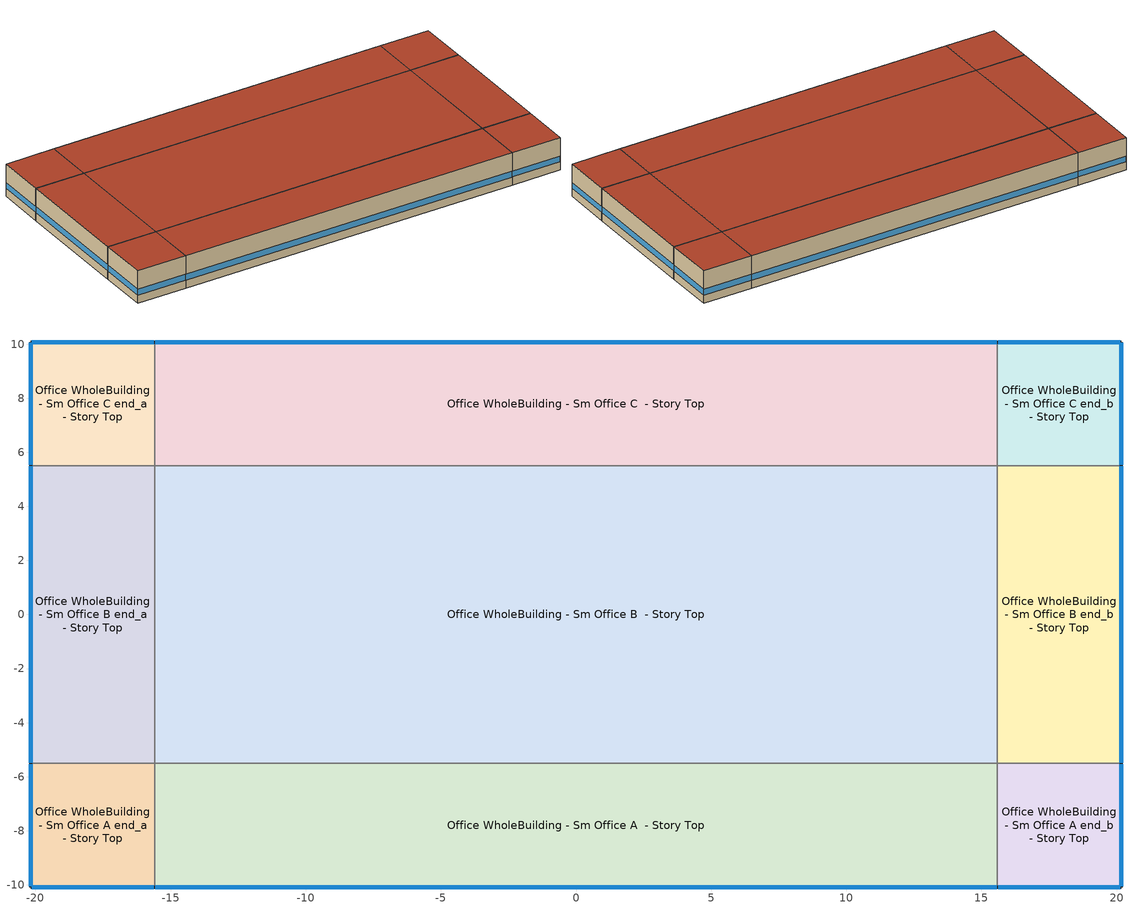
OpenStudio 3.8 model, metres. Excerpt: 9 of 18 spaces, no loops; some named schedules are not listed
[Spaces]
Office WholeBuilding - Sm Office A end_a - Story Top
 floor adiabatic (Typical Interior Floor): -20.16,-10.08 -20.16,-5.51 -15.59,-5.51 -15.59,-10.08 z3.05
 wall outside: -20.16,-5.51 -20.16,-10.08 -15.59,-10.08 z3.05:6.1
 wall to Office WholeBuilding - Sm Office B end_a - Story Top: -15.59,-5.51 -20.16,-5.51 z3.05:6.1
 wall to Office WholeBuilding - Sm Office A  - Story Top: -15.59,-10.08 -15.59,-5.51 z3.05:6.1
 window (Window U-0.91 SHGC 0.53): -20.16,-5.53 -20.16,-10.05 / -20.14,-10.08 -15.61,-10.08 z3.81:4.36
 roof outside: -15.59,-10.08 -15.59,-5.51 -20.16,-5.51 -20.16,-10.08 z6.1
Office WholeBuilding - Sm Office B end_a - Story Top
 floor adiabatic (Typical Interior Floor): -20.16,-5.51 -20.16,5.51 -15.59,5.51 -15.59,-5.51 z3.05
 wall outside: -20.16,5.51 -20.16,-5.51 z3.05:6.1
 wall to Office WholeBuilding - Sm Office C end_a - Story Top: -15.59,5.51 -20.16,5.51 z3.05:6.1
 wall to Office WholeBuilding - Sm Office B  - Story Top: -15.59,-5.51 -15.59,5.51 z3.05:6.1
 window (Window U-0.91 SHGC 0.53): -20.16,5.48 -20.16,-5.48 z3.81:4.36
 roof outside: -15.59,-5.51 -15.59,5.51 -20.16,5.51 -20.16,-5.51 z6.1
Office WholeBuilding - Sm Office C end_a - Story Top
 floor adiabatic (Typical Interior Floor): -20.16,5.51 -20.16,10.08 -15.59,10.08 -15.59,5.51 z3.05
 wall outside: -15.59,10.08 -20.16,10.08 -20.16,5.51 z3.05:6.1
 wall to Office WholeBuilding - Sm Office C  - Story Top: -15.59,5.51 -15.59,10.08 z3.05:6.1
 window (Window U-0.91 SHGC 0.53): -20.16,10.05 -20.16,5.53 / -15.61,10.08 -20.14,10.08 z3.81:4.36
 roof outside: -15.59,5.51 -15.59,10.08 -20.16,10.08 -20.16,5.51 z6.1
Office WholeBuilding - Sm Office A  - Story Top
 floor adiabatic (Typical Interior Floor): -15.59,-10.08 -15.59,-5.51 15.59,-5.51 15.59,-10.08 z3.05
 wall outside: -15.59,-10.08 15.59,-10.08 z3.05:6.1
 wall to Office WholeBuilding - Sm Office B  - Story Top: 15.59,-5.51 -15.59,-5.51 z3.05:6.1
 wall to Office WholeBuilding - Sm Office A end_b - Story Top: 15.59,-10.08 15.59,-5.51 z3.05:6.1
 window (Window U-0.91 SHGC 0.53): -15.56,-10.08 15.56,-10.08 z3.81:4.36
 roof outside: 15.59,-10.08 15.59,-5.51 -15.59,-5.51 -15.59,-10.08 z6.1
Office WholeBuilding - Sm Office B  - Story Top
 floor adiabatic (Typical Interior Floor): -15.59,-5.51 -15.59,5.51 15.59,5.51 15.59,-5.51 z3.05
 wall to Office WholeBuilding - Sm Office C  - Story Top: 15.59,5.51 -15.59,5.51 z3.05:6.1
 wall to Office WholeBuilding - Sm Office B end_b - Story Top: 15.59,-5.51 15.59,5.51 z3.05:6.1
 roof outside: 15.59,-5.51 15.59,5.51 -15.59,5.51 -15.59,-5.51 z6.1
Office WholeBuilding - Sm Office C  - Story Top
 floor adiabatic (Typical Interior Floor): -15.59,5.51 -15.59,10.08 15.59,10.08 15.59,5.51 z3.05
 wall outside: 15.59,10.08 -15.59,10.08 z3.05:6.1
 wall to Office WholeBuilding - Sm Office C end_b - Story Top: 15.59,5.51 15.59,10.08 z3.05:6.1
 window (Window U-0.91 SHGC 0.53): 15.56,10.08 -15.56,10.08 z3.81:4.36
 roof outside: 15.59,5.51 15.59,10.08 -15.59,10.08 -15.59,5.51 z6.1
Office WholeBuilding - Sm Office A end_b - Story Top
 floor adiabatic (Typical Interior Floor): 15.59,-10.08 15.59,-5.51 20.16,-5.51 20.16,-10.08 z3.05
 wall outside: 15.59,-10.08 20.16,-10.08 20.16,-5.51 z3.05:6.1
 wall to Office WholeBuilding - Sm Office B end_b - Story Top: 20.16,-5.51 15.59,-5.51 z3.05:6.1
 window (Window U-0.91 SHGC 0.53): 15.61,-10.08 20.14,-10.08 / 20.16,-10.05 20.16,-5.53 z3.81:4.36
 roof outside: 20.16,-10.08 20.16,-5.51 15.59,-5.51 15.59,-10.08 z6.1
Office WholeBuilding - Sm Office B end_b - Story Top
 floor adiabatic (Typical Interior Floor): 15.59,-5.51 15.59,5.51 20.16,5.51 20.16,-5.51 z3.05
 wall outside: 20.16,-5.51 20.16,5.51 z3.05:6.1
 wall to Office WholeBuilding - Sm Office C end_b - Story Top: 20.16,5.51 15.59,5.51 z3.05:6.1
 window (Window U-0.91 SHGC 0.53): 20.16,-5.48 20.16,5.48 z3.81:4.36
 roof outside: 20.16,-5.51 20.16,5.51 15.59,5.51 15.59,-5.51 z6.1
Office WholeBuilding - Sm Office C end_b - Story Top
 floor adiabatic (Typical Interior Floor): 15.59,5.51 15.59,10.08 20.16,10.08 20.16,5.51 z3.05
 wall outside: 20.16,5.51 20.16,10.08 15.59,10.08 z3.05:6.1
 window (Window U-0.91 SHGC 0.53): 20.14,10.08 15.61,10.08 / 20.16,5.53 20.16,10.05 z3.81:4.36
 roof outside: 20.16,5.51 20.16,10.08 15.59,10.08 15.59,5.51 z6.1
[Site]
Yellowstone Lake_WY_USA: Latitude {deg}=44.54; Longitude {deg}=-110.42; Time Zone {hr}=-7; Elevation {m}=2388; Terrain=City
[Site:WaterMainsTemperature]
Calculation Method=Correlation; Annual Average Outdoor Air Temperature {C}=0.254167; Maximum Difference In Monthly Average Outdoor Air Temperatures {deltaC}=24.53
[SizingPeriod:DesignDay] Daily Dry-Bulb Temperature Range {deltaC}=16.5; Barometric Pressure {Pa}=75739; Wind Speed {m/s}=2.4; Wind Direction {deg}=230; Rain Indicator=No; Snow Indicator=No; Day of Month=21; Month=7; Day Type=SummerDesignDay; Daylight Saving Time Indicator=No; Dry-Bulb Temperature Range Modifier Type=DefaultMultipliers; Solar Model Indicator=ASHRAETau; ASHRAE Clear Sky Optical Depth for Beam Irradiance=0.269; ASHRAE Clear Sky Optical Depth for Diffuse Irradiance=2.574
Name | Maximum Dry-Bulb Temperature {C} | Humidity Condition Type | Wetbulb or DewPoint at Maximum Dry-Bulb {C}
Yellowstone Lake Ann Clg .4% Condns DB=>MWB 1 | 24.9 | Wetbulb | 11.4
Yellowstone Lake Ann Clg .4% Condns WB=>MDB 1 | 20.7 | Wetbulb | 13.4
Yellowstone Lake Ann Clg 1% Condns DB=>MWB 1 | 23 | Wetbulb | 10.8
Yellowstone Lake Ann Clg 2% Condns DP=>MDB 1 | 14.1 | Dewpoint | 7.9
[ClimateZones]
Climate Zone Institution Name 1=ASHRAE; Climate Zone Document Name 1=ANSI/ASHRAE Standard 169; Climate Zone Document Year 1=2006; Climate Zone Value 1=ASHRAE 169-2013-7A
[Building]
ComStock DOE Ref Pre-1980|SmallOffice: North Axis {deg}=135; Default Construction Set=ComStock DOE Ref Pre-1980 - Office - ASHRAE 169-2013-7A; Default Schedule Set=Building Default Schedule Set; Standards Building Type=Office
[Site:GroundTemperature:FCfactorMethod]
January Ground Temperature {C}=5.4; February Ground Temperature {C}=-2; March Ground Temperature {C}=-14.6; April Ground Temperature {C}=-16.9; May Ground Temperature {C}=-11.5; June Ground Temperature {C}=-6.2; July Ground Temperature {C}=4; August Ground Temperature {C}=13.4; September Ground Temperature {C}=18; October Ground Temperature {C}=19.7; November Ground Temperature {C}=17.9; December Ground Temperature {C}=12.3
[DefaultConstructionSet]
ComStock DOE Ref Pre-1980 - Office - ASHRAE 169-2013-7A: Default Exterior Surface Constructions=Default Surface Constructions 1; Default Interior Surface Constructions=Default Surface Constructions 2; Default Ground Contact Surface Constructions=Default Surface Constructions 3; Default Exterior SubSurface Constructions=Default Sub Surface Constructions 1; Default Interior SubSurface Constructions=Default Sub Surface Constructions 2; Interior Partition Construction=Typical Interior Partition
[DefaultSurfaceConstructions]
Name | Floor Construction | Wall Construction | Roof Ceiling Construction
Default Surface Constructions 1 | Typical Insulated Exterior Mass Floor | Typical Insulated Steel Framed Exterior Wall R-7.35 | Typical IEAD Roof R-16.67
Default Surface Constructions 2 | Typical Interior Floor | Typical Interior Wall | Typical Interior Ceiling
Default Surface Constructions 3 | Typical Insulated Carpeted 6in Slab Floor | Typical Insulated Basement Mass Wall
[Construction]
Typical Insulated Exterior Mass Floor: 4 in. Normalweight Concrete Floor, Typical Carpet Pad
Typical IEAD Roof R-16.67: Roof Membrane, Typical Insulation R-15.55, Metal Roof Surface
Typical Interior Floor: 100mm Normalweight concrete floor, CP02 CARPET PAD
Typical Interior Wall: G01 13mm gypsum board, G01 13mm gypsum board
Typical Interior Ceiling: CP02 CARPET PAD, 100mm Normalweight concrete floor
Typical Insulated Carpeted 6in Slab Floor: 6 in. Normalweight Concrete Floor, Typical Carpet Pad
Typical Insulated Basement Mass Wall: 8 in. Concrete Block Basement Wall
U 0.62 SHGC 0.41 Simple Glazing Window U-0.62 SHGC 0.41: U 0.62 SHGC 0.41 Simple Glazing U-0.62 SHGC 0.41
U 0.62 SHGC 0.41 Simple Glazing Window U-0.62 SHGC 0.41 1: U 0.62 SHGC 0.41 Simple Glazing U-0.62 SHGC 0.41 1
Typical Insulated Metal Door: F08 Metal surface, Typical Insulation R-5.17
U 0.88 SHGC 0.16 Sgl Ref-A-L Clr 6mm: REF A CLEAR LO 6MM
Typical Overhead Door: Typical Insulation R-5.17
Typical Interior Window: Clear 3mm
Typical Interior Door; Typical Interior Partition: G05 25mm wood
Typical Insulated Steel Framed Exterior Wall R-7.35: 25mm Stucco, 5/8 in. Gypsum Board, Typical Insulation R-5.17, 5/8 in. Gypsum Board
InteriorFurnishings 1: Std Wood 6inch 1
Window U-0.91 SHGC 0.53: Simple Glazing Single - No LowE - Tinted/Reflective - Wood
[Material] Thermal Absorptance=0.9
Name | Roughness | Thickness {m} | Conductivity {W/m-K} | Density {kg/m3} | Specific Heat {J/kg-K} | Solar Absorptance | Visible Absorptance
4 in. Normalweight Concrete Floor | MediumRough | 0.1016 | 2.31 | 2322 | 832 | 0.7 | 0.7
Roof Membrane | VeryRough | 0.0095 | 0.16 | 1121.29 | 1460 | 0.7 | 0.7
Metal Roof Surface; F08 Metal surface | Smooth | 0.0008 | 45.28 | 7824 | 500 | 0.7 | 0.7
100mm Normalweight concrete floor | MediumRough | 0.1016 | 2.31045 | 2322 | 832.557 | 0.7 | 0.7
G01 13mm gypsum board | Smooth | 0.0127 | 0.160031 | 800.001 | 1090.73 | 0.7 | 0.5
6 in. Normalweight Concrete Floor | MediumRough | 0.1524 | 2.31 | 2322 | 832 | 0.7 | 0.7
8 in. Concrete Block Basement Wall | MediumRough | 0.2032 | 1.326 | 1842 | 912 | 0.7 | 0.7
G05 25mm wood | MediumSmooth | 0.0254 | 0.15 | 608 | 1630 | 0.5 | 0.5
25mm Stucco | Smooth | 0.0254 | 0.72 | 1856 | 840 | 0.7 | 0.7
5/8 in. Gypsum Board | MediumSmooth | 0.0159 | 0.16 | 800 | 1090 | 0.7 | 0.7
Std Wood 6inch 1 | MediumSmooth | 0.15 | 0.12 | 540 | 1210 | 0.7 | 0.7
[Material:NoMass] Roughness=Smooth; Thermal Absorptance=0.9; Solar Absorptance=0.7
Name | Thermal Resistance {m2-K/W} | Visible Absorptance
Typical Carpet Pad; CP02 CARPET PAD | 0.21648 | 0.8
Typical Insulation R-15.55 | 2.73841 | 0.7
Typical Insulation R-5.17 | 0.911206 | 0.7
[DefaultSubSurfaceConstructions]
Name | Fixed Window Construction | Operable Window Construction | Door Construction | Glass Door Construction | Overhead Door Construction | Tubular Daylight Dome Construction | Tubular Daylight Diffuser Construction
Default Sub Surface Constructions 1 | U 0.62 SHGC 0.41 Simple Glazing Window U-0.62 SHGC 0.41 | U 0.62 SHGC 0.41 Simple Glazing Window U-0.62 SHGC 0.41 1 | Typical Insulated Metal Door | U 0.88 SHGC 0.16 Sgl Ref-A-L Clr 6mm | Typical Overhead Door | Typical Interior Window | Typical Interior Window
Default Sub Surface Constructions 2 | Typical Interior Window | Typical Interior Window | Typical Interior Door
[WindowMaterial:SimpleGlazingSystem]
Name | U-Factor {W/m2-K} | Solar Heat Gain Coefficient | Visible Transmittance
U 0.62 SHGC 0.41 Simple Glazing U-0.62 SHGC 0.41; U 0.62 SHGC 0.41 Simple Glazing U-0.62 SHGC 0.41 1 | 3.52052 | 0.41 | 0.32
Simple Glazing Single - No LowE - Tinted/Reflective - Wood | 5.16722 | 0.525 | 0.436
[WindowMaterial:Glazing] Optical Data Type=SpectralAverage; Infrared Transmittance at Normal Incidence=0; Front Side Infrared Hemispherical Emissivity=0.84; Conductivity {W/m-K}=0.9; Dirt Correction Factor for Solar and Visible Transmittance=1; Solar Diffusing=No
Name | Thickness {m} | Solar Transmittance at Normal Incidence | Front Side Solar Reflectance at Normal Incidence | Back Side Solar Reflectance at Normal Incidence | Visible Transmittance at Normal Incidence | Front Side Visible Reflectance at Normal Incidence | Back Side Visible Reflectance at Normal Incidence | Back Side Infrared Hemispherical Emissivity
REF A CLEAR LO 6MM | 0.006 | 0.066 | 0.341 | 0.493 | 0.08 | 0.41 | 0.37 | 0.4
Clear 3mm | 0.003 | 0.837 | 0.075 | 0.075 | 0.898 | 0.081 | 0.081 | 0.84
[SpaceType]
Office WholeBuilding - Sm Office - ComStock DOE Ref Pre-1980: Default Schedule Set=Office WholeBuilding - Sm Office Schedule Set; Design Specification Outdoor Air Object=Office WholeBuilding - Sm Office Ventilation; Standards Building Type=Office; Standards Space Type=WholeBuilding - Sm Office
[BuildingStory]
Story Top: Nominal Z Coordinate {m}=3.048; Nominal Floor to Floor Height {m}=3.048
[Space] Space Type=Office WholeBuilding - Sm Office - ComStock DOE Ref Pre-1980; Building Story=Story Top
Name | Thermal Zone
Office WholeBuilding - Sm Office A end_a - Story Top | Zone Office WholeBuilding - Sm Office A end_a - Story Top
Office WholeBuilding - Sm Office B end_a - Story Top | Zone Office WholeBuilding - Sm Office B end_a - Story Top
Office WholeBuilding - Sm Office C end_a - Story Top | Zone Office WholeBuilding - Sm Office C end_a - Story Top
Office WholeBuilding - Sm Office A  - Story Top | Zone Office WholeBuilding - Sm Office A  - Story Top
Office WholeBuilding - Sm Office B  - Story Top | Zone Office WholeBuilding - Sm Office B  - Story Top
Office WholeBuilding - Sm Office C  - Story Top | Zone Office WholeBuilding - Sm Office C  - Story Top
Office WholeBuilding - Sm Office A end_b - Story Top | Zone Office WholeBuilding - Sm Office A end_b - Story Top
Office WholeBuilding - Sm Office B end_b - Story Top | Zone Office WholeBuilding - Sm Office B end_b - Story Top
Office WholeBuilding - Sm Office C end_b - Story Top | Zone Office WholeBuilding - Sm Office C end_b - Story Top
[ThermalZone] Multiplier=1; Use Ideal Air Loads=No
Name | Thermostat
Zone Office WholeBuilding - Sm Office A end_a - Story Top | Office WholeBuilding - Sm Office - ComStock DOE Ref Pre-1980 Thermostat 3
Zone Office WholeBuilding - Sm Office B end_a - Story Top | Office WholeBuilding - Sm Office - ComStock DOE Ref Pre-1980 Thermostat 9
Zone Office WholeBuilding - Sm Office C end_a - Story Top | Office WholeBuilding - Sm Office - ComStock DOE Ref Pre-1980 Thermostat 15
Zone Office WholeBuilding - Sm Office A  - Story Top | Office WholeBuilding - Sm Office - ComStock DOE Ref Pre-1980 Thermostat 1
Zone Office WholeBuilding - Sm Office B  - Story Top | Office WholeBuilding - Sm Office - ComStock DOE Ref Pre-1980 Thermostat 7
Zone Office WholeBuilding - Sm Office C  - Story Top | Office WholeBuilding - Sm Office - ComStock DOE Ref Pre-1980 Thermostat 13
Zone Office WholeBuilding - Sm Office A end_b - Story Top | Office WholeBuilding - Sm Office - ComStock DOE Ref Pre-1980 Thermostat 5
Zone Office WholeBuilding - Sm Office B end_b - Story Top | Office WholeBuilding - Sm Office - ComStock DOE Ref Pre-1980 Thermostat 11
Zone Office WholeBuilding - Sm Office C end_b - Story Top | Office WholeBuilding - Sm Office - ComStock DOE Ref Pre-1980 Thermostat 17
[People:Definition]
Office WholeBuilding - Sm Office People Definition: Number of People Calculation Method=People/Area; People per Space Floor Area {person/m2}=0.0538196; Fraction Radiant=0.3
[People]
Office WholeBuilding - Sm Office People: People Definition=Office WholeBuilding - Sm Office People Definition; Space or SpaceType=Office WholeBuilding - Sm Office - ComStock DOE Ref Pre-1980; Work Efficiency Schedule=Work Efficiency Schedule; Clothing Insulation Schedule=Clothing Schedule; Air Velocity Schedule=Air Velocity Schedule; Multiplier=1
[Lights:Definition] Design Level Calculation Method=Watts/Area; Fraction Visible=0.2; Return Air Fraction=0
Name | Watts per Space Floor Area {W/m2} | Fraction Radiant
Office WholeBuilding - Sm Office - ComStock DOE Ref Pre-1980 General Lights Definition | 4.61388 | 0.365
Office WholeBuilding - Sm Office - ComStock DOE Ref Pre-1980 Wall Wash Lights Definition | 1.07152 | 0.165
[ElectricEquipment:Definition]
Office WholeBuilding - Sm Office Elec Equip Definition: Design Level Calculation Method=Watts/Area; Watts per Space Floor Area {W/m2}=10.7639; Fraction Latent=0; Fraction Radiant=0.5; Fraction Lost=0
[DesignSpecification:OutdoorAir]
Office WholeBuilding - Sm Office Ventilation: Outdoor Air Method=Sum; Outdoor Air Flow per Person {m3/s-person}=0.00943895
[DefaultScheduleSet]
Name | Number of People Schedule | People Activity Level Schedule | Lighting Schedule | Electric Equipment Schedule | Infiltration Schedule | Hours of Operation Schedule
Office WholeBuilding - Sm Office Schedule Set | Small Office Bldg Occ | Small Office Activity | Office BLDG_LIGHT_EndUseData | Office BLDG_EQUIP_EndUseData | Small Office Infil Quarter On
Building Default Schedule Set |  |  |  |  |  | Building Hours of Operation NonResidential
[Exterior:Lights:Definition]
Name | Design Level {W}
Parking Areas and Drives Def (W/ft^2) | 0.0497494
Building Facades Def (W/ft^2) | 0.25
Main Entries Def (W/ft) | 30
Other Doors Def (W/ft) | 25
[Exterior:Lights] Schedule=Always On Discrete; Control Option=AstronomicalClock
Name | Exterior Lights Definition | Multiplier
Parking Areas and Drives | Parking Areas and Drives Def (W/ft^2) | 28350
Building Facades | Building Facades Def (W/ft^2) | 3968.63
Main Entries | Main Entries Def (W/ft) | 14
Other Doors | Other Doors Def (W/ft) | 7
[ThermostatSetpoint:DualSetpoint] Heating Setpoint Temperature Schedule=Small Office HtgSetp; Cooling Setpoint Temperature Schedule=Small Office ClgSetp
Office WholeBuilding - Sm Office - ComStock DOE Ref Pre-1980 Thermostat 1; Office WholeBuilding - Sm Office - ComStock DOE Ref Pre-1980 Thermostat 3; Office WholeBuilding - Sm Office - ComStock DOE Ref Pre-1980 Thermostat 5; Office WholeBuilding - Sm Office - ComStock DOE Ref Pre-1980 Thermostat 7; Office WholeBuilding - Sm Office - ComStock DOE Ref Pre-1980 Thermostat 9; Office WholeBuilding - Sm Office - ComStock DOE Ref Pre-1980 Thermostat 11; Office WholeBuilding - Sm Office - ComStock DOE Ref Pre-1980 Thermostat 13; Office WholeBuilding - Sm Office - ComStock DOE Ref Pre-1980 Thermostat 15; Office WholeBuilding - Sm Office - ComStock DOE Ref Pre-1980 Thermostat 17
[InternalMass:Definition]
Internal Mass Definition 2: Construction=InteriorFurnishings 1; Design Level Calculation Method=SurfaceArea/Area; Surface Area per Space Floor Area=2
[InternalMass] Internal Mass Definition=Internal Mass Definition 2; Multiplier=1
Name | Space or SpaceType
Office WholeBuilding - Sm Office C end_b - Story Top Mass | Office WholeBuilding - Sm Office C end_b - Story Top
Office WholeBuilding - Sm Office B end_b - Story Top Mass | Office WholeBuilding - Sm Office B end_b - Story Top
Office WholeBuilding - Sm Office A end_b - Story Top Mass | Office WholeBuilding - Sm Office A end_b - Story Top
Office WholeBuilding - Sm Office C  - Story Top Mass | Office WholeBuilding - Sm Office C  - Story Top
Office WholeBuilding - Sm Office B  - Story Top Mass | Office WholeBuilding - Sm Office B  - Story Top
Office WholeBuilding - Sm Office C end_a - Story Top Mass | Office WholeBuilding - Sm Office C end_a - Story Top
Office WholeBuilding - Sm Office A end_a - Story Top Mass | Office WholeBuilding - Sm Office A end_a - Story Top
Office WholeBuilding - Sm Office B end_a - Story Top Mass | Office WholeBuilding - Sm Office B end_a - Story Top
Office WholeBuilding - Sm Office A  - Story Top Mass | Office WholeBuilding - Sm Office A  - Story Top
[Lights] Space or SpaceType=Office WholeBuilding - Sm Office - ComStock DOE Ref Pre-1980; Schedule=Office BLDG_LIGHT_EndUseData BPR Adjusted; Fraction Replaceable=1
Name | Lights Definition
Office WholeBuilding - Sm Office - ComStock DOE Ref Pre-1980 General Lighting | Office WholeBuilding - Sm Office - ComStock DOE Ref Pre-1980 General Lights Definition
Office WholeBuilding - Sm Office - ComStock DOE Ref Pre-1980 Wall Wash Lighting | Office WholeBuilding - Sm Office - ComStock DOE Ref Pre-1980 Wall Wash Lights Definition
[SpaceInfiltration:DesignFlowRate] Design Flow Rate Calculation Method=Flow/ExteriorArea; Flow per Exterior Surface Area {m3/s-m2}=0.00144649; Velocity Term Coefficient=0
Name | Space or SpaceType | Schedule | Constant Term Coefficient | Temperature Term Coefficient | Velocity Squared Term Coefficient
Office WholeBuilding - Sm Office C end_b - Story Top HVAC On Infiltration | Office WholeBuilding - Sm Office C end_b - Story Top | Infiltration HVAC On Schedule | 0.0488 | 0.0076 | 0.092
Office WholeBuilding - Sm Office C end_b - Story Top HVAC Off Infiltration | Office WholeBuilding - Sm Office C end_b - Story Top | Infiltration HVAC Off Schedule | 0 | 0.0152 | 0.0947
Office WholeBuilding - Sm Office B end_b - Story Top HVAC On Infiltration | Office WholeBuilding - Sm Office B end_b - Story Top | Infiltration HVAC On Schedule | 0.0488 | 0.0076 | 0.092
Office WholeBuilding - Sm Office B end_b - Story Top HVAC Off Infiltration | Office WholeBuilding - Sm Office B end_b - Story Top | Infiltration HVAC Off Schedule | 0 | 0.0152 | 0.0947
Office WholeBuilding - Sm Office A end_b - Story Top HVAC On Infiltration | Office WholeBuilding - Sm Office A end_b - Story Top | Infiltration HVAC On Schedule | 0.0488 | 0.0076 | 0.092
Office WholeBuilding - Sm Office A end_b - Story Top HVAC Off Infiltration | Office WholeBuilding - Sm Office A end_b - Story Top | Infiltration HVAC Off Schedule | 0 | 0.0152 | 0.0947
Office WholeBuilding - Sm Office C  - Story Top HVAC On Infiltration | Office WholeBuilding - Sm Office C  - Story Top | Infiltration HVAC On Schedule | 0.0488 | 0.0076 | 0.092
Office WholeBuilding - Sm Office C  - Story Top HVAC Off Infiltration | Office WholeBuilding - Sm Office C  - Story Top | Infiltration HVAC Off Schedule | 0 | 0.0152 | 0.0947
Office WholeBuilding - Sm Office B  - Story Top HVAC On Infiltration | Office WholeBuilding - Sm Office B  - Story Top | Infiltration HVAC On Schedule | 0.0488 | 0.0076 | 0.092
Office WholeBuilding - Sm Office B  - Story Top HVAC Off Infiltration | Office WholeBuilding - Sm Office B  - Story Top | Infiltration HVAC Off Schedule | 0 | 0.0152 | 0.0947
Office WholeBuilding - Sm Office C end_a - Story Top HVAC On Infiltration | Office WholeBuilding - Sm Office C end_a - Story Top | Infiltration HVAC On Schedule | 0.0488 | 0.0076 | 0.092
Office WholeBuilding - Sm Office C end_a - Story Top HVAC Off Infiltration | Office WholeBuilding - Sm Office C end_a - Story Top | Infiltration HVAC Off Schedule | 0 | 0.0152 | 0.0947
Office WholeBuilding - Sm Office A end_a - Story Top HVAC On Infiltration | Office WholeBuilding - Sm Office A end_a - Story Top | Infiltration HVAC On Schedule | 0.0488 | 0.0076 | 0.092
Office WholeBuilding - Sm Office A end_a - Story Top HVAC Off Infiltration | Office WholeBuilding - Sm Office A end_a - Story Top | Infiltration HVAC Off Schedule | 0 | 0.0152 | 0.0947
Office WholeBuilding - Sm Office B end_a - Story Top HVAC On Infiltration | Office WholeBuilding - Sm Office B end_a - Story Top | Infiltration HVAC On Schedule | 0.0488 | 0.0076 | 0.092
Office WholeBuilding - Sm Office B end_a - Story Top HVAC Off Infiltration | Office WholeBuilding - Sm Office B end_a - Story Top | Infiltration HVAC Off Schedule | 0 | 0.0152 | 0.0947
Office WholeBuilding - Sm Office A  - Story Top HVAC On Infiltration | Office WholeBuilding - Sm Office A  - Story Top | Infiltration HVAC On Schedule | 0.0488 | 0.0076 | 0.092
Office WholeBuilding - Sm Office A  - Story Top HVAC Off Infiltration | Office WholeBuilding - Sm Office A  - Story Top | Infiltration HVAC Off Schedule | 0 | 0.0152 | 0.0947
